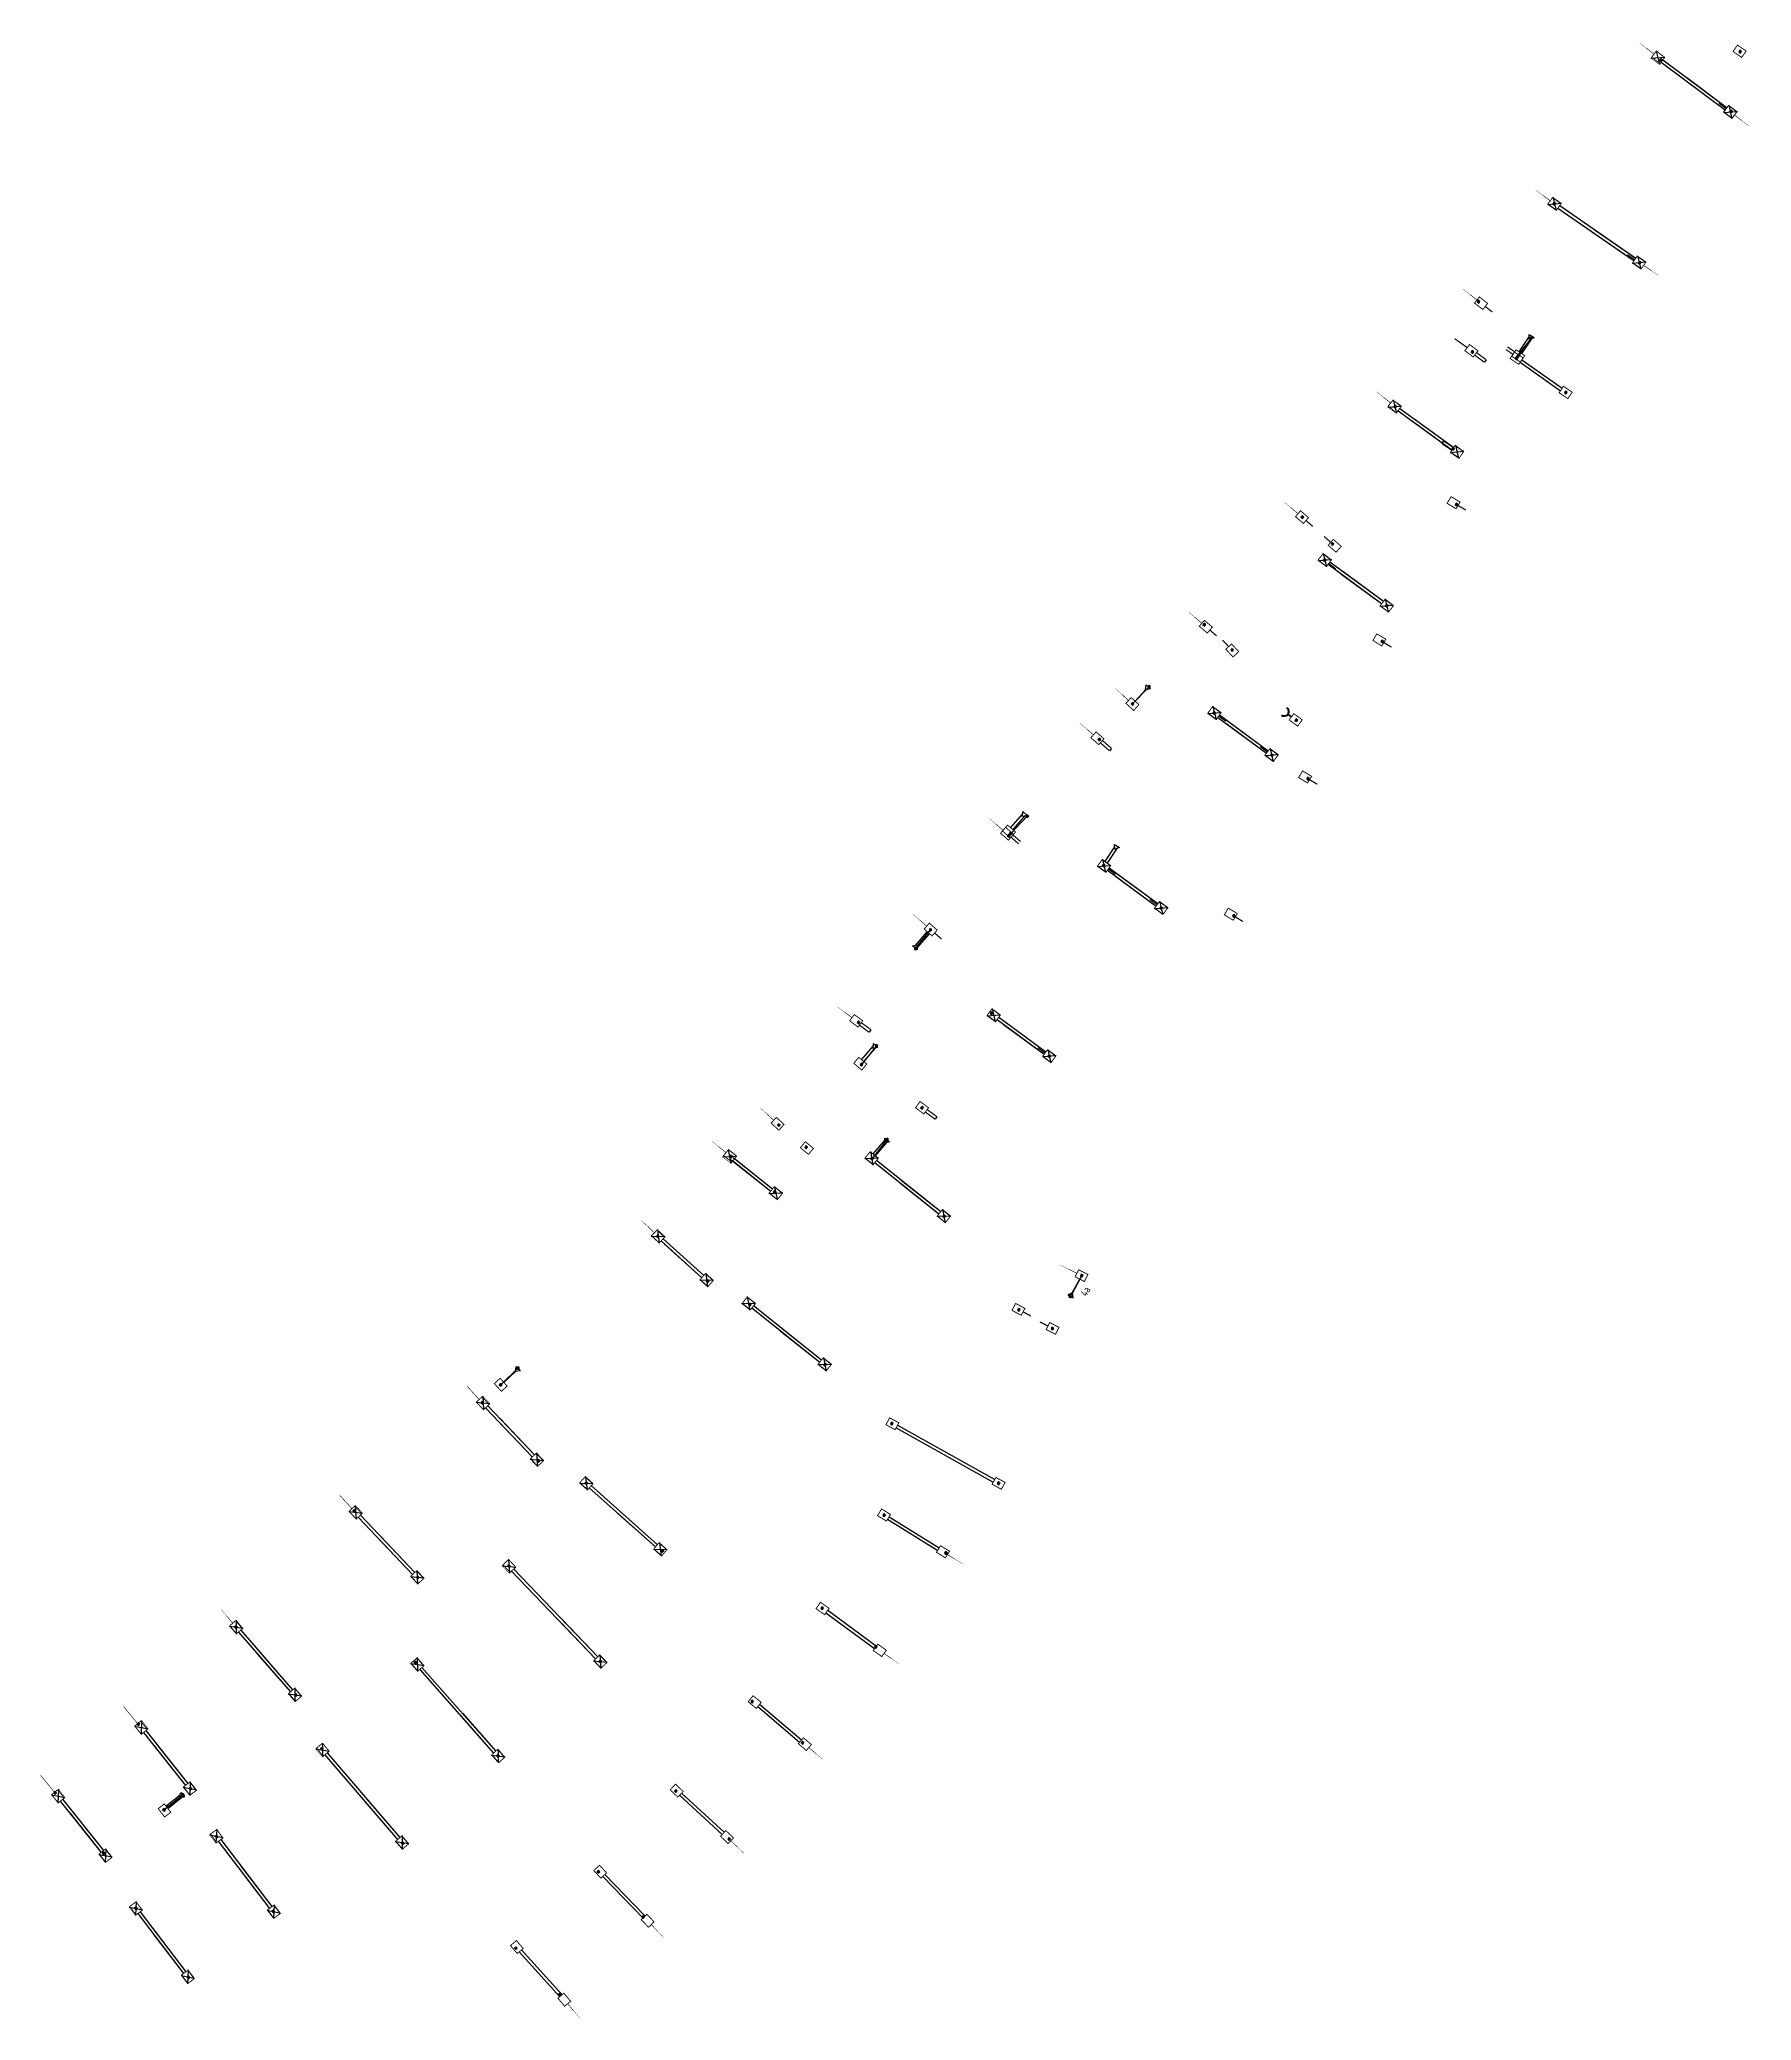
# Model space of a CAD drawing. Header units: metres. Extents: x 10590 to 11620, y -5553 to -4235.
# Drawn here: x 10590 to 11161, y -5553 to -4891 of the extents above; entities that cross this region are included whole.
import ezdxf

# ---------------------------------------------------------------- set-up
doc = ezdxf.new("R2010")
doc.units = ezdxf.units.M
doc.layers.get('Defpoints').update_dxf_attribs({"color": 4})
for name, color, linetype in [('N_opor', 1, 'Continuous'), ('N_opor_VOK', 1, 'Continuous'), ('КС_ОПОРЫ В МАСШТАБЕ', 6, 'Continuous')]:
    doc.layers.add(name, color=color, linetype=linetype)
doc.styles.add('00 ТЭЛП  25', font='gost.shx', dxfattribs={"height": 2.5})
doc.styles.get("Standard").update_dxf_attribs({"font": 'arial.ttf'})
doc.linetypes.add('Волновод', pattern='A,100.7,-7.2,["~",Standard,S=2.5,R=0,X=-2.54,Y=-1.4],-4.35', length=112.25)

# ---------------------------------------------------------------- blocks, each defined once
blk = doc.blocks.new('*U64')
at = {"const_width": 0.3}
blk.add_lwpolyline([(-1.3, 1.75), (1.3, 1.75), (1.3, -1.75), (-1.3, -1.75)], close=True, dxfattribs=at)
at = {"layer": 'Defpoints'}
blk.add_point((0, 0), dxfattribs=at)
blk = doc.blocks.new('N_KRON')
at = {"color": 0, "ltscale": 0.8, "const_width": 0.2}
blk.add_lwpolyline([(0, 3), (0, 0)], dxfattribs=at)
at = {"color": 1, "ltscale": 0.8, "const_width": 0.2}
blk.add_lwpolyline([(0, 3), (0, 3)], dxfattribs=at)
at = {"layer": 'Defpoints', "ltscale": 0.8, "const_width": 0.1}
blk.add_lwpolyline([(0, 6), (0, 3)], dxfattribs=at)
blk = doc.blocks.new('*U76')
at = {"const_width": 0.3}
blk.add_lwpolyline([(-1.3, 1.75), (1.3, 1.75), (1.3, -1.75), (-1.3, -1.75)], close=True, dxfattribs=at)
at = {"layer": 'Defpoints'}
blk.add_point((0, 0), dxfattribs=at)
at = {"color": 0}
blk.add_blockref('N_KRON', (0, 1.75), dxfattribs=at)
blk = doc.blocks.new('*U245')
for p, q in [((-0.5, 3.97), (-0.5, -18.62)), ((0.5, 3.97), (0.5, -18.62)), ((-0.5, -1.76), (-0.5, -18.62)), ((0.5, -1.76), (0.5, -18.62))]:
    blk.add_line(p, q)
at = {"layer": 'Defpoints'}
for p, q in [((-1.5, 7.47), (1.5, 3.97)), ((1.5, 7.47), (-1.5, 3.97)), ((-1.5, -18.62), (1.5, -22.12)), ((1.5, -18.62), (-1.5, -22.12))]:
    blk.add_line(p, q, dxfattribs=at)
at = {"layer": 'Defpoints', "const_width": 0.15}
for points in [[(-1.5, 7.47), (1.5, 7.47), (1.5, 3.97), (-1.5, 3.97)], [(-1.5, -18.62), (1.5, -18.62), (1.5, -22.12), (-1.5, -22.12)]]:
    blk.add_lwpolyline(points, close=True, dxfattribs=at)
blk = doc.blocks.new('*U66')
for p, q in [((-0.5, 7.81), (-0.5, -18.62)), ((0.5, 7.81), (0.5, -18.62)), ((-0.5, -1.76), (-0.5, -18.62)), ((0.5, -1.76), (0.5, -18.62))]:
    blk.add_line(p, q)
at = {"layer": 'Defpoints'}
for p, q in [((-1.5, 11.31), (1.5, 7.81)), ((1.5, 11.31), (-1.5, 7.81)), ((-1.5, -18.62), (1.5, -22.12)), ((1.5, -18.62), (-1.5, -22.12))]:
    blk.add_line(p, q, dxfattribs=at)
at = {"layer": 'Defpoints', "const_width": 0.15}
for points in [[(-1.5, 11.31), (1.5, 11.31), (1.5, 7.81), (-1.5, 7.81)], [(-1.5, -18.62), (1.5, -18.62), (1.5, -22.12), (-1.5, -22.12)]]:
    blk.add_lwpolyline(points, close=True, dxfattribs=at)
blk = doc.blocks.new('A$C62177B7A')
for p, q in [((-0.335, 0.335), (-0.335, -0.335)), ((0.335, 0.335), (-0.335, 0.335)), ((0.335, -0.335), (0.335, 0.335)), ((-0.335, -0.335), (0.335, -0.335))]:
    blk.add_line(p, q)
at = {"layer": 'Defpoints'}
for p, q in [((-0.335, 0.335), (0.335, -0.335)), ((0.335, 0.335), (-0.335, -0.335)), ((-0.335, 0), (0.335, 0)), ((0, 0.335), (0, -0.335))]:
    blk.add_line(p, q, dxfattribs=at)
blk = doc.blocks.new('*U42')
for p, q in [((0.11, 0.605), (-0.11, 0.605)), ((-0.11, 0.605), (-0.11, 0.065)), ((-0.11, 0.065), (0.11, 0.065)), ((0.11, 0.065), (0.11, 0.605))]:
    blk.add_line(p, q)
at = {"layer": 'Defpoints'}
for p, q in [((0.11, 0.065), (-0.11, 0.605)), ((-0.11, 0.065), (0.11, 0.605)), ((0.11, 0.335), (-0.11, 0.335)), ((0, 0.065), (0, 0.605))]:
    blk.add_line(p, q, dxfattribs=at)
blk.add_blockref('A$C62177B7A', (0, 0.335))
blk = doc.blocks.new('*U67')
for p, q in [((-0.5, -0.33), (-0.5, -18.62)), ((-0.5, -1.76), (-0.5, -18.62)), ((0.5, -0.33), (0.5, -18.62)), ((0.5, -1.76), (0.5, -18.62))]:
    blk.add_line(p, q)
at = {"layer": 'Defpoints'}
for p, q in [((-1.5, 3.17), (1.5, -0.33)), ((1.5, 3.17), (-1.5, -0.33)), ((-1.5, -18.62), (1.5, -22.12)), ((1.5, -18.62), (-1.5, -22.12))]:
    blk.add_line(p, q, dxfattribs=at)
at = {"layer": 'Defpoints', "const_width": 0.15}
for points in [[(-1.5, 3.17), (1.5, 3.17), (1.5, -0.33), (-1.5, -0.33)], [(-1.5, -18.62), (1.5, -18.62), (1.5, -22.12), (-1.5, -22.12)]]:
    blk.add_lwpolyline(points, close=True, dxfattribs=at)
blk = doc.blocks.new('*U244')
for p, q in [((-0.5, 7.79), (-0.5, -18.62)), ((0.5, 7.79), (0.5, -18.62)), ((-0.5, -1.76), (-0.5, -18.62)), ((0.5, -1.76), (0.5, -18.62))]:
    blk.add_line(p, q)
at = {"layer": 'Defpoints'}
for p, q in [((-1.5, 11.29), (1.5, 7.79)), ((1.5, 11.29), (-1.5, 7.79)), ((-1.5, -18.62), (1.5, -22.12)), ((1.5, -18.62), (-1.5, -22.12))]:
    blk.add_line(p, q, dxfattribs=at)
at = {"layer": 'Defpoints', "const_width": 0.15}
for points in [[(-1.5, 11.29), (1.5, 11.29), (1.5, 7.79), (-1.5, 7.79)], [(-1.5, -18.62), (1.5, -18.62), (1.5, -22.12), (-1.5, -22.12)]]:
    blk.add_lwpolyline(points, close=True, dxfattribs=at)
blk = doc.blocks.new('*U68')
for p, q in [((-0.5, 4.03), (-0.5, -18.62)), ((0.5, 4.03), (0.5, -18.62)), ((-0.5, -1.76), (-0.5, -18.62)), ((0.5, -1.76), (0.5, -18.62))]:
    blk.add_line(p, q)
at = {"layer": 'Defpoints'}
for p, q in [((-1.5, 7.53), (1.5, 4.03)), ((1.5, 7.53), (-1.5, 4.03)), ((-1.5, -18.62), (1.5, -22.12)), ((1.5, -18.62), (-1.5, -22.12))]:
    blk.add_line(p, q, dxfattribs=at)
at = {"layer": 'Defpoints', "const_width": 0.15}
for points in [[(-1.5, 7.53), (1.5, 7.53), (1.5, 4.03), (-1.5, 4.03)], [(-1.5, -18.62), (1.5, -18.62), (1.5, -22.12), (-1.5, -22.12)]]:
    blk.add_lwpolyline(points, close=True, dxfattribs=at)
blk = doc.blocks.new('*U69')
for p, q in [((-0.5, 6.58), (-0.5, -18.62)), ((0.5, 6.58), (0.5, -18.62)), ((-0.5, -1.76), (-0.5, -18.62)), ((0.5, -1.76), (0.5, -18.62))]:
    blk.add_line(p, q)
at = {"layer": 'Defpoints'}
for p, q in [((-1.5, 10.08), (1.5, 6.58)), ((1.5, 10.08), (-1.5, 6.58)), ((-1.5, -18.62), (1.5, -22.12)), ((1.5, -18.62), (-1.5, -22.12))]:
    blk.add_line(p, q, dxfattribs=at)
at = {"layer": 'Defpoints', "const_width": 0.15}
for points in [[(-1.5, 10.08), (1.5, 10.08), (1.5, 6.58), (-1.5, 6.58)], [(-1.5, -18.62), (1.5, -18.62), (1.5, -22.12), (-1.5, -22.12)]]:
    blk.add_lwpolyline(points, close=True, dxfattribs=at)
blk = doc.blocks.new('*U71')
for p, q in [((-0.5, 9.57), (-0.5, -18.62)), ((0.5, 9.57), (0.5, -18.62)), ((-0.5, -1.76), (-0.5, -18.62)), ((0.5, -1.76), (0.5, -18.62))]:
    blk.add_line(p, q)
at = {"layer": 'Defpoints'}
for p, q in [((-1.5, 13.07), (1.5, 9.57)), ((1.5, 13.07), (-1.5, 9.57)), ((-1.5, -18.62), (1.5, -22.12)), ((1.5, -18.62), (-1.5, -22.12))]:
    blk.add_line(p, q, dxfattribs=at)
at = {"layer": 'Defpoints', "const_width": 0.15}
for points in [[(-1.5, 13.07), (1.5, 13.07), (1.5, 9.57), (-1.5, 9.57)], [(-1.5, -18.62), (1.5, -18.62), (1.5, -22.12), (-1.5, -22.12)]]:
    blk.add_lwpolyline(points, close=True, dxfattribs=at)
blk = doc.blocks.new('*U72')
for p, q in [((-0.5, 18.65), (-0.5, -18.62)), ((0.5, 18.65), (0.5, -18.62)), ((-0.5, -1.76), (-0.5, -18.62)), ((0.5, -1.76), (0.5, -18.62))]:
    blk.add_line(p, q)
at = {"layer": 'Defpoints'}
for p, q in [((-1.5, 22.15), (1.5, 18.65)), ((1.5, 22.15), (-1.5, 18.65)), ((-1.5, -18.62), (1.5, -22.12)), ((1.5, -18.62), (-1.5, -22.12))]:
    blk.add_line(p, q, dxfattribs=at)
at = {"layer": 'Defpoints', "const_width": 0.15}
for points in [[(-1.5, 22.15), (1.5, 22.15), (1.5, 18.65), (-1.5, 18.65)], [(-1.5, -18.62), (1.5, -18.62), (1.5, -22.12), (-1.5, -22.12)]]:
    blk.add_lwpolyline(points, close=True, dxfattribs=at)
blk = doc.blocks.new('*U157')
for p, q in [((-0.5, 18.67), (-0.5, -18.62)), ((0.5, 18.67), (0.5, -18.62)), ((-0.5, -1.76), (-0.5, -18.62)), ((0.5, -1.76), (0.5, -18.62))]:
    blk.add_line(p, q)
at = {"layer": 'Defpoints'}
for p, q in [((-1.5, 22.17), (1.5, 18.67)), ((1.5, 22.17), (-1.5, 18.67)), ((-1.5, -18.62), (1.5, -22.12)), ((1.5, -18.62), (-1.5, -22.12))]:
    blk.add_line(p, q, dxfattribs=at)
at = {"layer": 'Defpoints', "const_width": 0.15}
for points in [[(-1.5, 22.17), (1.5, 22.17), (1.5, 18.67), (-1.5, 18.67)], [(-1.5, -18.62), (1.5, -18.62), (1.5, -22.12), (-1.5, -22.12)]]:
    blk.add_lwpolyline(points, close=True, dxfattribs=at)
blk = doc.blocks.new('*U73')
for p, q in [((-0.5, 11.01), (-0.5, -18.62)), ((0.5, 11.01), (0.5, -18.62)), ((-0.5, -1.76), (-0.5, -18.62)), ((0.5, -1.76), (0.5, -18.62))]:
    blk.add_line(p, q)
at = {"layer": 'Defpoints'}
for p, q in [((-1.5, 14.51), (1.5, 11.01)), ((1.5, 14.51), (-1.5, 11.01)), ((-1.5, -18.62), (1.5, -22.12)), ((1.5, -18.62), (-1.5, -22.12))]:
    blk.add_line(p, q, dxfattribs=at)
at = {"layer": 'Defpoints', "const_width": 0.15}
for points in [[(-1.5, 14.51), (1.5, 14.51), (1.5, 11.01), (-1.5, 11.01)], [(-1.5, -18.62), (1.5, -18.62), (1.5, -22.12), (-1.5, -22.12)]]:
    blk.add_lwpolyline(points, close=True, dxfattribs=at)
blk = doc.blocks.new('*U74')
for p, q in [((-0.5, 10.47), (-0.5, -18.62)), ((0.5, 10.47), (0.5, -18.62)), ((-0.5, -1.76), (-0.5, -18.62)), ((0.5, -1.76), (0.5, -18.62))]:
    blk.add_line(p, q)
at = {"layer": 'Defpoints'}
for p, q in [((-1.5, 13.97), (1.5, 10.47)), ((1.5, 13.97), (-1.5, 10.47)), ((-1.5, -18.62), (1.5, -22.12)), ((1.5, -18.62), (-1.5, -22.12))]:
    blk.add_line(p, q, dxfattribs=at)
at = {"layer": 'Defpoints', "const_width": 0.15}
for points in [[(-1.5, 13.97), (1.5, 13.97), (1.5, 10.47), (-1.5, 10.47)], [(-1.5, -18.62), (1.5, -18.62), (1.5, -22.12), (-1.5, -22.12)]]:
    blk.add_lwpolyline(points, close=True, dxfattribs=at)
blk = doc.blocks.new('N_OTTG2')
at = {"color": 0, "ltscale": 0.8}
for p, q in [((-8.03, 1), (-8.03, -1)), ((-6.71, 0), (-8.03, 1)), ((-1.37, 0.5), (-7.38, 0.5)), ((-8.03, -1), (-6.71, 0)), ((-1.37, -0.5), (-7.36, -0.5))]:
    blk.add_line(p, q, dxfattribs=at)
blk = doc.blocks.new('*U70')
at = {"linetype": 'Волновод', "xscale": -1}
blk.add_blockref('N_OTTG2', (0, 0), dxfattribs=at)
blk = doc.blocks.new('*U65')
for p, q in [((-0.5, 3.27), (-0.5, -18.62)), ((0.5, 3.27), (0.5, -18.62)), ((-0.5, -1.76), (-0.5, -18.62)), ((0.5, -1.76), (0.5, -18.62))]:
    blk.add_line(p, q)
at = {"layer": 'Defpoints'}
for p, q in [((-1.5, 6.77), (1.5, 3.27)), ((1.5, 6.77), (-1.5, 3.27)), ((-1.5, -18.62), (1.5, -22.12)), ((1.5, -18.62), (-1.5, -22.12))]:
    blk.add_line(p, q, dxfattribs=at)
at = {"layer": 'Defpoints', "const_width": 0.15}
for points in [[(-1.5, 6.77), (1.5, 6.77), (1.5, 3.27), (-1.5, 3.27)], [(-1.5, -18.62), (1.5, -18.62), (1.5, -22.12), (-1.5, -22.12)]]:
    blk.add_lwpolyline(points, close=True, dxfattribs=at)
blk = doc.blocks.new('*U158')
for p, q in [((-0.5, 21.94), (-0.5, -18.62)), ((0.5, 21.94), (0.5, -18.62)), ((-0.5, -1.76), (-0.5, -18.62)), ((0.5, -1.76), (0.5, -18.62))]:
    blk.add_line(p, q)
at = {"layer": 'Defpoints'}
for p, q in [((-1.5, 25.44), (1.5, 21.94)), ((1.5, 25.44), (-1.5, 21.94)), ((-1.5, -18.62), (1.5, -22.12)), ((1.5, -18.62), (-1.5, -22.12))]:
    blk.add_line(p, q, dxfattribs=at)
at = {"layer": 'Defpoints', "const_width": 0.15}
for points in [[(-1.5, 25.44), (1.5, 25.44), (1.5, 21.94), (-1.5, 21.94)], [(-1.5, -18.62), (1.5, -18.62), (1.5, -22.12), (-1.5, -22.12)]]:
    blk.add_lwpolyline(points, close=True, dxfattribs=at)
blk = doc.blocks.new('*U168')
at = {"const_width": 0.3}
blk.add_lwpolyline([(-1.3, 1.75), (1.3, 1.75), (1.3, -1.75), (-1.3, -1.75)], close=True, dxfattribs=at)
at = {"color": 0, "ltscale": 0.8, "const_width": 0.4}
for points in [[(-0.5, -1.66), (-0.5, -5.77)], [(0.53, -1.66), (0.53, -5.77)]]:
    blk.add_lwpolyline(points, dxfattribs=at)
at = {"layer": 'Defpoints', "ltscale": 0.8}
blk.add_line((0.53, -5.77), (-0.5, -5.77), dxfattribs=at)
at = {"layer": 'Defpoints'}
blk.add_point((0, 0), dxfattribs=at)
blk = doc.blocks.new('*U166')
for p, q in [((-0.5, 3.6), (-0.5, -18.62)), ((0.5, 3.6), (0.5, -18.62)), ((-0.5, -1.76), (-0.5, -18.62)), ((0.5, -1.76), (0.5, -18.62))]:
    blk.add_line(p, q)
at = {"layer": 'Defpoints'}
for p, q in [((-1.5, 7.1), (1.5, 3.6)), ((1.5, 7.1), (-1.5, 3.6)), ((-1.5, -18.62), (1.5, -22.12)), ((1.5, -18.62), (-1.5, -22.12))]:
    blk.add_line(p, q, dxfattribs=at)
at = {"layer": 'Defpoints', "const_width": 0.15}
for points in [[(-1.5, 7.1), (1.5, 7.1), (1.5, 3.6), (-1.5, 3.6)], [(-1.5, -18.62), (1.5, -18.62), (1.5, -22.12), (-1.5, -22.12)]]:
    blk.add_lwpolyline(points, close=True, dxfattribs=at)
blk = doc.blocks.new('*U167')
at = {"const_width": 0.3}
blk.add_lwpolyline([(-1.3, 1.75), (1.3, 1.75), (1.3, -1.75), (-1.3, -1.75)], close=True, dxfattribs=at)
at = {"color": 0, "ltscale": 0.8, "const_width": 0.4}
blk.add_lwpolyline([(0, -1.75), (0, -4.75)], dxfattribs=at)
at = {"layer": 'Defpoints'}
blk.add_point((0, 0), dxfattribs=at)
blk = doc.blocks.new('*U207')
at = {"const_width": 0.3}
blk.add_lwpolyline([(-1.3, 1.75), (1.3, 1.75), (1.3, -1.75), (-1.3, -1.75)], close=True, dxfattribs=at)
at = {"color": 0, "ltscale": 0.8, "const_width": 0.4}
for points in [[(-0.5, -1.66), (-0.5, -4.66)], [(0.53, -1.66), (0.53, -4.66)]]:
    blk.add_lwpolyline(points, dxfattribs=at)
at = {"layer": 'Defpoints', "const_width": 0.025}
blk.add_lwpolyline([(-0.5, -4.66), (0, -4.66), (0, -3.56), (0.53, -3.56)], dxfattribs=at)
at = {"layer": 'Defpoints'}
blk.add_point((0, 0), dxfattribs=at)
blk = doc.blocks.new('*U62')
at = {"const_width": 0.3}
blk.add_lwpolyline([(-1.3, 1.75), (1.3, 1.75), (1.3, -1.75), (-1.3, -1.75)], close=True, dxfattribs=at)
at = {"color": 0, "ltscale": 0.8, "const_width": 0.4}
blk.add_lwpolyline([(0, -1.75), (0, -4.75)], dxfattribs=at)
at = {"layer": 'Defpoints'}
blk.add_point((0, 0), dxfattribs=at)
at = {"color": 0}
blk.add_blockref('N_KRON', (0, 1.75), dxfattribs=at)
blk = doc.blocks.new('*U169')
for p, q in [((-0.5, 12.27), (-0.5, -18.62)), ((0.5, 12.27), (0.5, -18.62)), ((-0.5, -1.76), (-0.5, -18.62)), ((0.5, -1.76), (0.5, -18.62))]:
    blk.add_line(p, q)
at = {"layer": 'Defpoints'}
for p, q in [((-1.5, 15.77), (1.5, 12.27)), ((1.5, 15.77), (-1.5, 12.27)), ((-1.5, -18.62), (1.5, -22.12)), ((1.5, -18.62), (-1.5, -22.12))]:
    blk.add_line(p, q, dxfattribs=at)
at = {"layer": 'Defpoints', "const_width": 0.15}
for points in [[(-1.5, 15.77), (1.5, 15.77), (1.5, 12.27), (-1.5, 12.27)], [(-1.5, -18.62), (1.5, -18.62), (1.5, -22.12), (-1.5, -22.12)]]:
    blk.add_lwpolyline(points, close=True, dxfattribs=at)
blk = doc.blocks.new('*U61')
at = {"const_width": 0.3}
blk.add_lwpolyline([(-1.3, 1.75), (1.3, 1.75), (1.3, -1.75), (-1.3, -1.75)], close=True, dxfattribs=at)
at = {"color": 0, "ltscale": 0.8, "const_width": 0.4}
blk.add_lwpolyline([(0, -1.75), (0, -4.75)], dxfattribs=at)
at = {"layer": 'Defpoints'}
blk.add_point((0, 0), dxfattribs=at)
at = {"color": 0}
blk.add_blockref('N_KRON', (0, 1.75), dxfattribs=at)
blk = doc.blocks.new('*U63')
for p, q in [((0, 0), (-8, 0)), ((0.375, 0.335), (-0.295, 0.335)), ((-0.295, 0.335), (-0.295, -0.335)), ((0.375, -0.335), (0.375, 0.335)), ((-0.295, -0.335), (0.375, -0.335))]:
    blk.add_line(p, q)
at = {"layer": 'Defpoints'}
for p, q in [((-0.295, -0.335), (0.375, 0.335)), ((-0.295, 0.335), (0.375, -0.335)), ((0.04, 0.335), (0.04, -0.335)), ((-0.295, 0), (0.375, 0))]:
    blk.add_line(p, q, dxfattribs=at)
blk = doc.blocks.new('*U182')
for p, q in [((-0.5, 8.79), (-0.5, -18.62)), ((0.5, 8.79), (0.5, -18.62)), ((-0.5, -1.76), (-0.5, -18.62)), ((0.5, -1.76), (0.5, -18.62))]:
    blk.add_line(p, q)
at = {"layer": 'Defpoints'}
for p, q in [((-1.5, 12.29), (1.5, 8.79)), ((1.5, 12.29), (-1.5, 8.79)), ((-1.5, -18.62), (1.5, -22.12)), ((1.5, -18.62), (-1.5, -22.12))]:
    blk.add_line(p, q, dxfattribs=at)
at = {"layer": 'Defpoints', "const_width": 0.15}
for points in [[(-1.5, 12.29), (1.5, 12.29), (1.5, 8.79), (-1.5, 8.79)], [(-1.5, -18.62), (1.5, -18.62), (1.5, -22.12), (-1.5, -22.12)]]:
    blk.add_lwpolyline(points, close=True, dxfattribs=at)
blk = doc.blocks.new('*U159')
at = {"const_width": 0.3}
blk.add_lwpolyline([(-1.3, 1.75), (1.3, 1.75), (1.3, -1.75), (-1.3, -1.75)], close=True, dxfattribs=at)
at = {"color": 0, "ltscale": 0.8, "const_width": 0.4}
blk.add_lwpolyline([(0, -1.75), (0, -4.75)], dxfattribs=at)
at = {"layer": 'Defpoints'}
blk.add_point((0, 0), dxfattribs=at)
blk = doc.blocks.new('*U160')
at = {"const_width": 0.3}
blk.add_lwpolyline([(-1.3, 1.75), (1.3, 1.75), (1.3, -1.75), (-1.3, -1.75)], close=True, dxfattribs=at)
at = {"layer": 'Defpoints'}
blk.add_point((0, 0), dxfattribs=at)
blk = doc.blocks.new('*U162')
at = {"const_width": 0.3}
blk.add_lwpolyline([(-1.3, 1.75), (1.3, 1.75), (1.3, -1.75), (-1.3, -1.75)], close=True, dxfattribs=at)
at = {"layer": 'Defpoints'}
blk.add_point((0, 0), dxfattribs=at)
at = {"color": 0}
blk.add_blockref('N_KRON', (0, 1.75), dxfattribs=at)
blk = doc.blocks.new('*U172')
at = {"const_width": 0.3}
blk.add_lwpolyline([(-1.3, 1.75), (1.3, 1.75), (1.3, -1.75), (-1.3, -1.75)], close=True, dxfattribs=at)
at = {"layer": 'Defpoints'}
blk.add_point((0, 0), dxfattribs=at)
at = {"color": 0}
blk.add_blockref('N_KRON', (0, 1.75), dxfattribs=at)
blk = doc.blocks.new('N_OTTG1')
at = {"color": 0, "ltscale": 0.8}
for p, q in [((-6.67, 0), (-8, 1.01)), ((-8, 1.01), (-8, -0.99)), ((-8, -0.99), (-6.67, 0)), ((-1.49, 0.01), (-6.67, 0.01))]:
    blk.add_line(p, q, dxfattribs=at)
blk = doc.blocks.new('*U184')
at = {"linetype": 'Волновод', "xscale": -1}
blk.add_blockref('N_OTTG1', (0, 0), dxfattribs=at)
blk = doc.blocks.new('*U186')
for p, q in [((-0.5, 3.55), (-0.5, -18.62)), ((0.5, 3.55), (0.5, -18.62)), ((-0.5, -1.76), (-0.5, -18.62)), ((0.5, -1.76), (0.5, -18.62))]:
    blk.add_line(p, q)
at = {"layer": 'Defpoints'}
for p, q in [((-1.5, 7.05), (1.5, 3.55)), ((1.5, 7.05), (-1.5, 3.55)), ((-1.5, -18.62), (1.5, -22.12)), ((1.5, -18.62), (-1.5, -22.12))]:
    blk.add_line(p, q, dxfattribs=at)
at = {"layer": 'Defpoints', "const_width": 0.15}
for points in [[(-1.5, 7.05), (1.5, 7.05), (1.5, 3.55), (-1.5, 3.55)], [(-1.5, -18.62), (1.5, -18.62), (1.5, -22.12), (-1.5, -22.12)]]:
    blk.add_lwpolyline(points, close=True, dxfattribs=at)
blk = doc.blocks.new('*U187')
for p, q in [((-0.5, 1.58), (-0.5, -18.62)), ((0.5, 1.58), (0.5, -18.62)), ((-0.5, -1.76), (-0.5, -18.62)), ((0.5, -1.76), (0.5, -18.62))]:
    blk.add_line(p, q)
at = {"layer": 'Defpoints'}
for p, q in [((-1.5, 5.08), (1.5, 1.58)), ((1.5, 5.08), (-1.5, 1.58)), ((-1.5, -18.62), (1.5, -22.12)), ((1.5, -18.62), (-1.5, -22.12))]:
    blk.add_line(p, q, dxfattribs=at)
at = {"layer": 'Defpoints', "const_width": 0.15}
for points in [[(-1.5, 5.08), (1.5, 5.08), (1.5, 1.58), (-1.5, 1.58)], [(-1.5, -18.62), (1.5, -18.62), (1.5, -22.12), (-1.5, -22.12)]]:
    blk.add_lwpolyline(points, close=True, dxfattribs=at)
blk = doc.blocks.new('*U188')
for p, q in [((-0.5, 0.92), (-0.5, -18.62)), ((0.5, 0.92), (0.5, -18.62)), ((-0.5, -1.76), (-0.5, -18.62)), ((0.5, -1.76), (0.5, -18.62))]:
    blk.add_line(p, q)
at = {"layer": 'Defpoints'}
for p, q in [((-1.5, 4.42), (1.5, 0.92)), ((1.5, 4.42), (-1.5, 0.92)), ((-1.5, -18.62), (1.5, -22.12)), ((1.5, -18.62), (-1.5, -22.12))]:
    blk.add_line(p, q, dxfattribs=at)
at = {"layer": 'Defpoints', "const_width": 0.15}
for points in [[(-1.5, 4.42), (1.5, 4.42), (1.5, 0.92), (-1.5, 0.92)], [(-1.5, -18.62), (1.5, -18.62), (1.5, -22.12), (-1.5, -22.12)]]:
    blk.add_lwpolyline(points, close=True, dxfattribs=at)
blk = doc.blocks.new('*U155')
at = {"const_width": 0.3}
blk.add_lwpolyline([(-1.3, 1.75), (1.3, 1.75), (1.3, -1.75), (-1.3, -1.75)], close=True, dxfattribs=at)
at = {"layer": 'Defpoints'}
blk.add_point((0, 0), dxfattribs=at)
blk = doc.blocks.new('*U189')
at = {"const_width": 0.3}
blk.add_lwpolyline([(-1.3, 1.75), (1.3, 1.75), (1.3, -1.75), (-1.3, -1.75)], close=True, dxfattribs=at)
at = {"layer": 'Defpoints'}
blk.add_point((0, 0), dxfattribs=at)
at = {"color": 0}
blk.add_blockref('N_KRON', (0, 1.75), dxfattribs=at)
blk = doc.blocks.new('*U196')
at = {"const_width": 0.3}
blk.add_lwpolyline([(-1.3, 1.75), (1.3, 1.75), (1.3, -1.75), (-1.3, -1.75)], close=True, dxfattribs=at)
at = {"color": 0, "ltscale": 0.8, "const_width": 0.4}
for points in [[(-0.5, -1.66), (-0.5, -5.77)], [(0.53, -1.66), (0.53, -5.77)]]:
    blk.add_lwpolyline(points, dxfattribs=at)
at = {"layer": 'Defpoints', "ltscale": 0.8}
blk.add_line((0.53, -5.77), (-0.5, -5.77), dxfattribs=at)
at = {"layer": 'Defpoints'}
blk.add_point((0, 0), dxfattribs=at)
at = {"color": 0}
blk.add_blockref('N_KRON', (0, 1.75), dxfattribs=at)
blk = doc.blocks.new('*U190')
for p, q in [((-0.5, -1.76), (-0.5, -18.62)), ((-0.5, -2.41), (-0.5, -18.62)), ((0.5, -1.76), (0.5, -18.62)), ((0.5, -2.41), (0.5, -18.62))]:
    blk.add_line(p, q)
at = {"layer": 'Defpoints'}
for p, q in [((-1.5, 1.09), (1.5, -2.41)), ((1.5, 1.09), (-1.5, -2.41)), ((-1.5, -18.62), (1.5, -22.12)), ((1.5, -18.62), (-1.5, -22.12))]:
    blk.add_line(p, q, dxfattribs=at)
at = {"layer": 'Defpoints', "const_width": 0.15}
for points in [[(-1.5, 1.09), (1.5, 1.09), (1.5, -2.41), (-1.5, -2.41)], [(-1.5, -18.62), (1.5, -18.62), (1.5, -22.12), (-1.5, -22.12)]]:
    blk.add_lwpolyline(points, close=True, dxfattribs=at)
blk = doc.blocks.new('*U191')
at = {"const_width": 0.3}
blk.add_lwpolyline([(-1.3, 1.75), (1.3, 1.75), (1.3, -1.75), (-1.3, -1.75)], close=True, dxfattribs=at)
at = {"color": 0, "ltscale": 0.8, "const_width": 0.4}
blk.add_lwpolyline([(0, -1.75), (0, -5.14)], dxfattribs=at)
at = {"layer": 'Defpoints'}
blk.add_point((0, 0), dxfattribs=at)
blk = doc.blocks.new('*U192')
at = {"const_width": 0.3}
blk.add_lwpolyline([(-1.3, 1.75), (1.3, 1.75), (1.3, -1.75), (-1.3, -1.75)], close=True, dxfattribs=at)
at = {"color": 0, "ltscale": 0.8, "const_width": 0.4}
blk.add_lwpolyline([(0, -1.75), (0, -5.14)], dxfattribs=at)
at = {"layer": 'Defpoints'}
blk.add_point((0, 0), dxfattribs=at)
at = {"color": 0}
blk.add_blockref('N_KRON', (0, 1.75), dxfattribs=at)
blk = doc.blocks.new('*U193')
at = {"lineweight": 40, "ltscale": 2}
blk.add_line((0, -1.75), (0, -3.23), dxfattribs=at)
at = {"const_width": 0.3}
blk.add_lwpolyline([(-1.3, 1.75), (1.3, 1.75), (1.3, -1.75), (-1.3, -1.75)], close=True, dxfattribs=at)
at = {"lineweight": 40, "ltscale": 2}
blk.add_arc((0, -4.73), 1.5, 0, 180, dxfattribs=at)
at = {"layer": 'Defpoints'}
blk.add_point((0, 0), dxfattribs=at)
blk = doc.blocks.new('*U194')
at = {"const_width": 0.3}
blk.add_lwpolyline([(-1.3, 1.75), (1.3, 1.75), (1.3, -1.75), (-1.3, -1.75)], close=True, dxfattribs=at)
at = {"color": 0, "ltscale": 0.8, "const_width": 0.4}
for points in [[(-0.5, -1.66), (-0.5, -5.77)], [(0.53, -1.66), (0.53, -5.77)]]:
    blk.add_lwpolyline(points, dxfattribs=at)
at = {"layer": 'Defpoints', "ltscale": 0.8}
blk.add_line((0.53, -5.77), (-0.5, -5.77), dxfattribs=at)
at = {"layer": 'Defpoints'}
blk.add_point((0, 0), dxfattribs=at)
at = {"color": 0}
blk.add_blockref('N_KRON', (0, 1.75), dxfattribs=at)
blk = doc.blocks.new('*U208')
for p, q in [((-0.5, 8.16), (-0.5, -18.62)), ((0.5, 8.16), (0.5, -18.62)), ((-0.5, -1.76), (-0.5, -18.62)), ((0.5, -1.76), (0.5, -18.62))]:
    blk.add_line(p, q)
at = {"layer": 'Defpoints'}
for p, q in [((-1.5, 11.66), (1.5, 8.16)), ((1.5, 11.66), (-1.5, 8.16)), ((-1.5, -18.62), (1.5, -22.12)), ((1.5, -18.62), (-1.5, -22.12))]:
    blk.add_line(p, q, dxfattribs=at)
at = {"layer": 'Defpoints', "const_width": 0.15}
for points in [[(-1.5, 11.66), (1.5, 11.66), (1.5, 8.16), (-1.5, 8.16)], [(-1.5, -18.62), (1.5, -18.62), (1.5, -22.12), (-1.5, -22.12)]]:
    blk.add_lwpolyline(points, close=True, dxfattribs=at)
blk = doc.blocks.new('*U271')
at = {"linetype": 'Волновод'}
blk.add_blockref('N_OTTG1', (0, 0), dxfattribs=at)

msp = doc.modelspace()

# ---------------------------------------------------------------- linework, layer by layer
at = {"layer": 'N_opor'}
for p, q in [((11084.18, -4998.84), (11097.68, -5008.33)), ((11084.76, -4998.03), (11098.25, -5007.51)), ((10875.81, -5354.72), (10908.25, -5372.83)), ((10876.29, -5353.84), (10908.74, -5371.96)), ((10873.48, -5384.42), (10890.21, -5394.78)), ((10872.96, -5385.27), (10889.68, -5395.63)), ((10852.36, -5416.47), (10868.62, -5428.42)), ((10852.95, -5415.66), (10869.21, -5427.61)), ((10829.57, -5447.81), (10843.57, -5459.72)), ((10830.22, -5447.05), (10844.22, -5458.96)), ((10803.47, -5477.44), (10817.72, -5490.54)), ((10804.14, -5476.7), (10818.39, -5489.8)), ((10778.54, -5503.88), (10791.92, -5517.73)), ((10777.83, -5504.57), (10791.2, -5518.42)), ((10749.92, -5529.76), (10763.47, -5544.72)), ((10750.66, -5529.09), (10764.21, -5544.05))]:
    msp.add_line(p, q, dxfattribs=at)
for points, const_width in [([(11066.5, -4993.94), (11062.32, -4990.96)], 0.4), ([(10734.52, -5343.01), (10732.49, -5340.8)], 0.2), ([(10692.02, -5379.49), (10690, -5377.28)], 0.2), ([(10620.59, -5451.22), (10617.81, -5447.81)], 0.2), ([(10592.83, -5474.15), (10590.06, -5470.74)], 0.2)]:
    msp.add_lwpolyline(points, dxfattribs=dict(at, const_width=const_width))
at = {"layer": 'КС_ОПОРЫ В МАСШТАБЕ'}
for p, q in [((11088.05, -4990.57), (11083.31, -4996.55)), ((11083.75, -4996.85), (11088.05, -4990.57))]:
    msp.add_line(p, q, dxfattribs=at)

# ---------------------------------------------------------------- block references
at = {"layer": 'N_opor'}
for name, p, rotation in [('*U76', (11130.29, -4896.99), 52.42176160704383), ('*U208', (11138.11, -4903.07), 53.22443005035888), ('*U64', (11157.47, -4894.97), 235.3740203502994), ('*U62', (11154.32, -4915.18), 232.8384513572755), ('*U76', (11095.65, -4945.94), 53.9040984091578), ('*U169', (11107.19, -4953.93), 55.2906908653758), ('*U62', (11123.94, -4965.53), 236.3309190102865), ('*U61', (11071.15, -4979.12), 52.01729125715406), ('*U168', (11067.91, -4994.99), 53.33298683018838), ('*U207', (11083.58, -4996.74), 236.2728896183156), ('*U70', (11083.53, -4996.8), 56.22773193194752), ('*U64', (11083, -4997.48), 236.2728896183155), ('*U76', (11042.28, -5013.57), 50.67151407916204), ('*U64', (11099.39, -5008.92), 55.78898092450963), ('*U166', (11046.64, -5016.79), 54.00239266780492), ('*U168', (11063.13, -5028.76), 236.2573280736504), ('*U61', (11011.33, -5050.56), 49.56675775027001), ('*U167', (11061.96, -5045.75), 59.02641689625676), ('*U159', (11022.26, -5060.14), 228.3833108296669), ('*U167', (11018.91, -5064.9), 51.21997825157284), ('*U186', (11023.22, -5068.02), 53.65912241316236), ('*U64', (11039.64, -5080.18), 231.5660228913588), ('*U61', (10979.22, -5087.14), 49.56675775027001), ('*U159', (10988.06, -5095.09), 223.2600221549451), ('*U167', (11037.16, -5091.55), 59.02641689625676), ('*U187', (10984.78, -5117.96), 53.65912241316236), ('*U194', (10943.01, -5124.41), 49.02929034565394), ('*U167', (10982.1, -5115.97), 53.74163318478328), ('*U193', (11009.24, -5118.28), 233.7416331847833), ('*U167', (11001.19, -5130.02), 233.7416331847833), ('*U167', (11012.37, -5137.34), 59.02641689625676), ('*U192', (10912.83, -5156.3), 49.02929034565394), ('*U191', (10913.49, -5155.56), 49.02929034565394), ('*U70', (10913.58, -5155.63), 49.22310375905862), ('*U70', (10945.13, -5167.08), 56.38087569426588), ('*U187', (10947.91, -5169.01), 53.65912241316236), ('*U167', (10945.24, -5167.04), 53.74163318478328), ('*U167', (10964.32, -5181.08), 233.7416331847833), ('*U61', (10887.34, -5188.31), 49.02929034565394), ('*U167', (10987.55, -5183.17), 59.02641689625676), ('*U70', (10887.3, -5188.34), 229.2231037590586), ('*U196', (10862.45, -5218.77), 53.33298683018838), ('*U188', (10910.53, -5218.51), 53.65912241316236), ('*U64', (10908.4, -5216.91), 53.74163318478328), ('*U155', (10863.82, -5233.1), 230.4744819114871), ('*U70', (10863.73, -5233.13), 49.22310375905862), ('*U167', (10926.94, -5230.59), 233.7416331847833), ('*U168', (10884.44, -5247.82), 53.74163318478328), ('*U189', (10836.22, -5253.17), 47.5594396963323), ('*U189', (10820.36, -5263.87, 0), 51.61677333744597), ('*U155', (10845.99, -5261.26, 0), 230.4744819114871), ('*U70', (10867.53, -5264.68), 49.22310375905862), ('*U182', (10875.84, -5271.26), 51.29840393063245), ('*U64', (10867.62, -5264.66), 50.61442774534658), ('*U155', (10835.63, -5276.34), 230.4744819114871), ('*U76', (10796.3, -5290.81, 0), 45.98638159603122), ('*U64', (10891.73, -5284.01), 50.61442774534658), ('*U67', (10797.4, -5291.71), 47.90471469235562), ('*U64', (10812.53, -5305.36), 48.96133065627592), ('*U74', (10836.05, -5320.78), 51.29840393063245), ('*U64', (10826.61, -5313.19), 50.61442774534658), ('*U159', (10916.64, -5315.15, 0), 61.7400621343409), ('*U159', (10928.05, -5321.51), 243.1817307126479), ('*U64', (10851.95, -5333.51), 51.2887733736835), ('*U76', (10737.73, -5346.51), 42.53768211772307), ('*U68', (10741.84, -5350.59), 43.48445271967687), ('*U160', (10874.56, -5353.35), 61.7400621343409), ('*U64', (10755.86, -5365.37), 42.50522832513349), ('*U73', (10781.86, -5381.73), 48.1975358450851), ('*U64', (10772.34, -5373.23), 47.51355965979923), ('*U160', (10910.03, -5373.25), 241.1262088496212), ('*U76', (10695.24, -5382.99), 42.53768211772307), ('*U244', (10701.87, -5389.85), 43.48445271967687), ('*U160', (10871.75, -5383.84), 58.83905249124233), ('*U64', (10797.05, -5395.29), 49.94838104588673), ('*U172', (10891.45, -5396.11), 238.2251992065858), ('*U64', (10715.87, -5404.65), 42.50522832513349), ('*U158', (10762.91, -5418.08), 43.81350655028743), ('*U64', (10746.61, -5400.84), 43.12953036500154), ('*U76', (10655.37, -5421.3), 40.0244391154672), ('*U160', (10851.23, -5415.06), 55.22266179300765), ('*U66', (10661.67, -5428.5), 40.971209717421), ('*U64', (10777.01, -5432.78), 44.05724442483814), ('*U162', (10870.34, -5429.03), 234.6077297219777), ('*U157', (10729.42, -5449.06), 41.45830465554877), ('*U64', (10715.91, -5433.76), 39.98151950292917), ('*U64', (10675.07, -5443.88), 39.99198532287762), ('*U160', (10828.56, -5446.3), 51.07866169743663), ('*U76', (10623.64, -5454.86), 40.0244391154672), ('*U245', (10627.29, -5459.26), 38.44124162408261), ('*U72', (10697.53, -5477.78), 40.69255162909899), ('*U64', (10684.34, -5462.22), 39.21576647647941), ('*U64', (10742.91, -5464.33), 42.12544261076411), ('*U172', (10845.32, -5460.36), 229.5629935050947), ('*U76', (10595.88, -5477.79), 40.0244391154672), ('*U65', (10599.09, -5481.65), 38.44124162408261), ('*U70', (10631.19, -5482.29), 38.35422924651424), ('*U64', (10639.94, -5475.23), 37.59744316632361), ('*U160', (10802.52, -5475.88), 45.89195319872101), ('*U64', (10631.46, -5482.51), 37.59744316632361), ('*U71', (10655.63, -5500.11), 37.31915417131654), ('*U64', (10648.89, -5491.05), 35.84236901869696), ('*U172', (10819.31, -5491.39), 226.0560824010612), ('*U64', (10611.76, -5497.61), 37.59744316632361), ('*U64', (10710.82, -5493.22), 40.9233678412187), ('*U160', (10776.97, -5502.96), 42.45182975144985), ('*U69', (10626.92, -5521.88), 37.31915417131654), ('*U64', (10621.95, -5515.19), 35.84236901869696), ('*U64', (10667.99, -5516.31), 35.84236901869696), ('*U172', (10792.82, -5519.34), 223.4722334009594), ('*U160', (10749.13, -5528.12), 40.38667756676232), ('*U64', (10639.28, -5538.08), 35.84236901869696), ('*U172', (10764.97, -5545.72), 220.2186160849191)]:
    msp.add_blockref(name, p, dxfattribs=dict(at, rotation=rotation))
at = {"layer": 'N_opor', "extrusion": (3.51345e-09, -3.00441e-09, 1), "rotation": 51.68738286183039}
msp.add_blockref('*U190', (10819.64, -5263.71, 0), dxfattribs=at)
at = {"layer": 'N_opor_VOK'}
for name, p, rotation in [('*U76', (10954.71, -5112.97), 47.67862373786405), ('*U184', (10954.58, -5113.11), 47.31277547379025), ('*U172', (10937.71, -5303.89), 63.18173071264781), ('*U271', (10937.84, -5303.74), 61.79328396148007), ('*U64', (10743.76, -5340.35), 42.53768211772307), ('*U184', (10743.8, -5340.44), 43.32740847578583)]:
    msp.add_blockref(name, p, dxfattribs=dict(at, rotation=rotation))
at = {"layer": 'КС_ОПОРЫ В МАСШТАБЕ'}
for name, p, rotation in [('*U42', (11157.94, -4895.28), 55.85507935613044), ('*U42', (11131.48, -4898.11), 53.73272394634282), ('*U42', (11154.88, -4915.3), 53.68711438010265), ('*U42', (11095.86, -4946.08), 53.73272394634282), ('*U42', (11124.37, -4965.83), 54.60873700586502), ('*U42', (11070.56, -4978.79), 53.71297268899307), ('*U63', (11088.02, -4990.6), 53.71297269014705), ('*U42', (11068.56, -4995.59), 53.71297268899307), ('*U42', (11083.23, -4997.73), 53.71297268899307), ('*U42', (11083.8, -4996.9), 53.71297268899307), ('*U42', (11042.72, -5013.86), 53.71297268899307), ('*U42', (11099.7, -5009.12), 55.29608485689414), ('*U42', (11062.02, -5027.97), 53.71297268899307), ('*U42', (11063.24, -5046.49), 61.57492323693121), ('*U42', (11011.71, -5050.79), 45.99119411669469), ('*U42', (11021.77, -5059.74), 45.99119411669469), ('*U42', (11019.19, -5065.08), 51.40115348400445), ('*U42', (11039.9, -5080.3), 51.40115348400445), ('*U42', (10978.96, -5086.7), 45.99119411669469), ('*U42', (11038.45, -5092.27), 61.57492323591141), ('*U42', (10988.28, -5095.14), 45.99119411669469), ('*U63', (10960.27, -5107.21), 45.95458850377759), ('*U42', (10954.95, -5113.19), 45.99119411669469), ('*U42', (10982.27, -5116.14), 54.083658116371), ('*U42', (11009.72, -5118.6), 51.40115348400445), ('*U42', (10943.88, -5125.04), 45.99119411669469), ('*U42', (11001.5, -5130.27), 51.40115348400445), ('*U42', (11013.65, -5138.07), 61.57492323692542), ('*U63', (10919.61, -5150.48), 45.95458850377759), ('*U42', (10913.62, -5157.21), 45.99119411669469), ('*U42', (10914.29, -5156.46), 45.99119411669469), ('*U42', (10945.34, -5167.1), 51.40115348400445), ('*U42', (10964.58, -5181.29), 51.40115348400445), ('*U42', (10988.84, -5183.89), 61.5749232353607), ('*U63', (10882.26, -5194.66), 231.4011534713867), ('*U42', (10887.52, -5188.61), 51.40115348400445), ('*U42', (10863.51, -5219.49), 51.40115348400445), ('*U42', (10907.88, -5216.5), 52.88704428358614), ('*U63', (10869.2, -5227.16), 51.40115347138676), ('*U42', (10927.18, -5230.78), 51.40115348400445), ('*U42', (10864.47, -5233.62), 51.40115348400445), ('*U42', (10884.69, -5248.04), 51.40115348400445), ('*U42', (10836.88, -5253.84), 51.40115348400445), ('*U63', (10872.74, -5258.5), 51.40115348396135), ('*U42', (10820.43, -5263.93), 231.4011534840044), ('*U42', (10845.99, -5261.23), 51.40115348400445), ('*U42', (10868.01, -5264.96), 51.40115348400445), ('*U42', (10835.51, -5276.17), 51.40115348400445), ('*U42', (10892.11, -5284.29), 51.40115348400445), ('*U42', (10796.48, -5291, 0), 45.99119411669469), ('*U42', (10813.13, -5305.94), 48.05162324565296), ('*U63', (10933.94, -5310.86), 241.345351119077), ('*U42', (10938.07, -5304), 61.31984604439076), ('*U42', (10827.22, -5313.75), 51.40115348400445), ('*U42', (10917.09, -5315.46), 57.89795567508178), ('*U42', (10928.27, -5321.72), 61.31984604439076), ('*U63', (10749.51, -5334.78), 43.99678614997705), ('*U42', (10852.29, -5333.78), 51.40115348400445), ('*U42', (10743.98, -5340.59), 43.79819897102419), ('*U42', (10737.79, -5346.58), 43.79819897102419), ('*U42', (10874.64, -5353.41), 57.89795567508178), ('*U42', (10756.53, -5365.98), 45.99119411669469), ('*U42', (10772.59, -5373.45), 46.00726360068298), ('*U42', (10910.31, -5373.42), 57.89795567508178), ('*U42', (10695.12, -5382.65), 45.99119411669469), ('*U42', (10871.54, -5383.71), 237.8979556750818), ('*U42', (10797.95, -5396.04), 46.00726360068298), ('*U42', (10892.72, -5396.7), 57.89795567508178), ('*U42', (10716.3, -5404.91), 45.99119411669469), ('*U42', (10746.69, -5401.03), 46.00726360068298), ('*U42', (10851.39, -5415.15), 57.89795567508178), ('*U42', (10655.53, -5421.55), 38.15492822885838), ('*U42', (10869.29, -5428.08), 53.37452868815058), ('*U42', (10715.46, -5433.36), 41.29831449740414), ('*U42', (10777.26, -5433.01), 46.00726360068298), ('*U42', (10675.53, -5444.18), 42.92651740208947), ('*U42', (10827.96, -5446.36), 52.53608059808556), ('*U42', (10622.98, -5453.92), 38.15492822885838), ('*U42', (10684.21, -5462.08), 41.87366732448118), ('*U42', (10743.06, -5464.51), 41.29831449740414), ('*U42', (10844.82, -5460.05), 52.53608059808556), ('*U42', (10595.13, -5476.83), 38.15492822885838), ('*U63', (10637.61, -5477.37), 38.1549282288584), ('*U42', (10640.36, -5475.52), 38.15492822885838), ('*U42', (10802.5, -5476.23), 48.77721843923653), ('*U42', (10631.52, -5482.58), 38.15492822885838), ('*U42', (10649.05, -5491.48), 37.096851293001), ('*U42', (10611.35, -5497.08), 38.15492822885838), ('*U42', (10711.23, -5493.68), 41.29831449740414), ('*U42', (10820.3, -5492.28), 48.77721843923653), ('*U42', (10776.57, -5503.22), 44.285914859448), ('*U42', (10622.15, -5515.45), 37.096851293001), ('*U42', (10668.04, -5516.51), 37.096851293001), ('*U42', (10791.56, -5518.31), 44.285914859448), ('*U42', (10749.05, -5528.72), 44.285914859448), ('*U42', (10639.65, -5538.51), 37.096851293001), ('*U42', (10763.8, -5544.24), 44.285914859448)]:
    msp.add_blockref(name, p, dxfattribs=dict(at, rotation=rotation))

# ---------------------------------------------------------------- texts
at = {"layer": 'N_opor_VOK', "style": '00 ТЭЛП  25'}
msp.add_text('4а', height=2.5, rotation=59.34469, dxfattribs=at).set_placement((10939.33, -5311.03))

doc.saveas('drawing.dxf')
